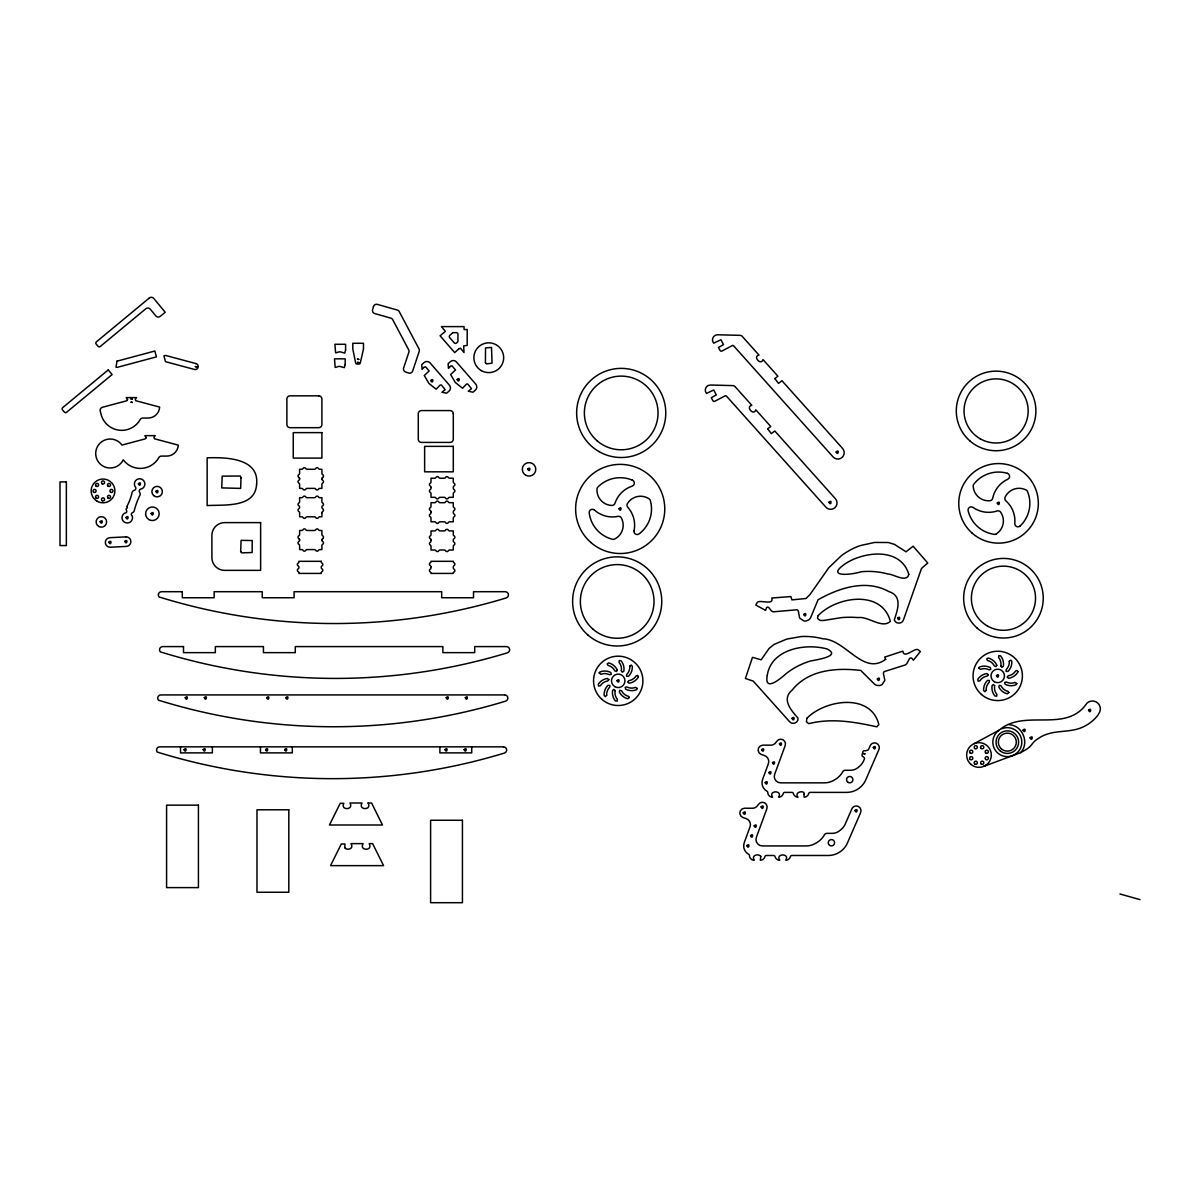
<?xml version="1.0" encoding="UTF-8"?>
<svg xmlns="http://www.w3.org/2000/svg" width="1200" height="1200" viewBox="0 0 1200 1200"><rect width="100%" height="100%" fill="white"/><g stroke="black" fill="none" stroke-linecap="round" stroke-linejoin="round"><path stroke-width="1.5" d="M985.845 765.27L983.715 766.41L1020.615 752.655C1029.825 742.92 1022.49 725.22 1009.17 724.74M1020.615 752.655L1025.73 749.76A21.03 21.03 0 0 0 1032.255 743.88A20.325 20.325 0 0 1 1038.75 738.255C1051.2 729.525 1066.605 733.065 1080.15 728.19A40.185 40.185 0 0 0 1097.925 715.17L1099.755 711.915A7.92 7.92 0 0 0 1086.84 703.29C1066.11 733.815 1024.815 708.24 999.27 730.08L974.25 743.595M1001.775 728.745L1004.505 727.92A14.505 14.505 0 0 1 1021.545 744.975A14.505 14.505 0 0 1 999.27 754.2A14.505 14.505 0 0 1 999.27 730.08M1119.945 893.97L1140 899.625M471.72 746.835L471.72 752.88L439.89 752.88L439.89 746.835M292.305 746.835L292.305 752.88L260.46 752.88L260.46 746.835M212.355 746.835L212.355 752.88L180.525 752.88L180.525 746.835M322.695 538.77A1.59 1.59 0 0 0 322.695 541.53A1.59 1.59 0 0 1 322.695 544.29A1.59 1.59 0 0 0 321.9 545.655L321.9 549.585L319.875 549.585A1.59 1.59 0 0 0 318.495 550.38A1.59 1.59 0 0 1 315.75 550.38A1.59 1.59 0 0 0 314.37 549.585L307.14 549.585A1.59 1.59 0 0 0 305.775 550.38A1.59 1.59 0 0 1 303.015 550.38A1.59 1.59 0 0 0 301.635 549.585L299.61 549.585L299.61 545.655A1.59 1.59 0 0 0 298.815 544.29A1.59 1.59 0 0 1 298.815 541.53A1.59 1.59 0 0 0 298.815 538.77M321.9 540.15A2.625 2.625 0 0 1 321.93 539.595M299.58 539.595A2.625 2.625 0 0 1 299.61 540.15M298.815 538.56A1.59 1.59 0 0 1 298.815 535.8A1.59 1.59 0 0 0 299.61 534.42L299.61 530.49L301.635 530.49A1.59 1.59 0 0 0 303.015 529.695A1.59 1.59 0 0 1 305.775 529.695A1.59 1.59 0 0 0 307.14 530.49L314.37 530.49A1.59 1.59 0 0 0 315.75 529.695A1.59 1.59 0 0 1 318.495 529.695A1.59 1.59 0 0 0 319.875 530.49L321.9 530.49L321.9 534.42A1.59 1.59 0 0 0 322.695 535.8A1.59 1.59 0 0 1 322.695 538.56M322.695 477.555A1.59 1.59 0 0 0 322.695 480.315A1.59 1.59 0 0 1 322.695 483.075A1.59 1.59 0 0 0 321.9 484.455L321.9 488.385L319.875 488.385A1.59 1.59 0 0 0 318.495 489.18A1.59 1.59 0 0 1 315.75 489.18A1.59 1.59 0 0 0 314.37 488.385L307.14 488.385A1.59 1.59 0 0 0 305.775 489.18A1.59 1.59 0 0 1 303.015 489.18A1.59 1.59 0 0 0 301.635 488.385L299.61 488.385L299.61 484.455A1.59 1.59 0 0 0 298.815 483.075A1.59 1.59 0 0 1 298.815 480.315A1.59 1.59 0 0 0 298.815 477.555M321.9 478.935A2.625 2.625 0 0 1 321.93 478.395M299.58 478.395A2.625 2.625 0 0 1 299.61 478.935M298.815 477.345A1.59 1.59 0 0 1 298.815 474.585A1.59 1.59 0 0 0 299.61 473.205L299.61 469.275L301.635 469.275A1.59 1.59 0 0 0 303.015 468.48A1.59 1.59 0 0 1 305.775 468.48A1.59 1.59 0 0 0 307.14 469.275L314.37 469.275A1.59 1.59 0 0 0 315.75 468.48A1.59 1.59 0 0 1 318.495 468.48A1.59 1.59 0 0 0 319.875 469.275L321.9 469.275L321.9 473.205A1.59 1.59 0 0 0 322.695 474.585A1.59 1.59 0 0 1 322.695 477.345M241.005 477.885L240.645 488.4L221.7 487.89L222.195 476.145L240.285 476.025L241.005 477.885M321.9 512.88L321.9 516.795L319.875 516.795A1.59 1.59 0 0 0 318.495 517.59A1.59 1.59 0 0 1 315.75 517.59A1.59 1.59 0 0 0 314.37 516.795L307.14 516.795A1.59 1.59 0 0 0 305.775 517.59A1.59 1.59 0 0 1 303.015 517.59A1.59 1.59 0 0 0 301.635 516.795L299.61 516.795L299.61 512.88A1.59 1.59 0 0 0 298.815 511.5A1.59 1.59 0 0 1 298.815 508.74A1.59 1.59 0 0 0 299.61 507.36A2.625 2.625 0 0 0 299.58 506.805A1.59 1.59 0 0 0 298.815 505.77A1.59 1.59 0 0 1 298.815 503.01A1.59 1.59 0 0 0 299.61 501.63L299.61 497.7L301.635 497.7A1.59 1.59 0 0 0 303.015 496.905A1.59 1.59 0 0 1 305.775 496.905A1.59 1.59 0 0 0 307.14 497.7L314.37 497.7A1.59 1.59 0 0 0 315.75 496.905A1.59 1.59 0 0 1 318.495 496.905A1.59 1.59 0 0 0 319.875 497.7L321.9 497.7L321.9 501.63A1.59 1.59 0 0 0 322.695 503.01A1.59 1.59 0 0 1 322.695 505.77A1.59 1.59 0 0 0 321.93 506.805A2.625 2.625 0 0 0 321.9 507.36A1.59 1.59 0 0 0 322.695 508.74A1.59 1.59 0 0 1 322.695 511.5A1.59 1.59 0 0 0 321.9 512.88M368.07 802.995C372.345 810.45 357.75 810.465 362.025 802.995L349.92 802.995C354.225 810.255 339.945 810.57 343.875 803.325L340.215 803.325L329.46 825L382.485 825L371.565 802.995L368.07 802.995M430.995 566.94L430.995 567.795A1.59 1.59 0 0 1 430.2 569.175A1.59 1.59 0 0 0 430.2 571.935A1.59 1.59 0 0 1 430.995 573.42L453.285 573.42A1.59 1.59 0 0 1 454.08 571.935A1.59 1.59 0 0 0 454.08 569.175A1.59 1.59 0 0 1 453.285 567.795L453.285 566.94A1.59 1.59 0 0 1 454.08 565.56A1.59 1.59 0 0 0 454.08 562.815A1.59 1.59 0 0 1 453.285 561.315L430.995 561.315A1.59 1.59 0 0 1 430.2 562.815A1.59 1.59 0 0 0 430.2 565.56A1.59 1.59 0 0 1 430.995 566.94M431.01 540.03L431.01 540.885A1.59 1.59 0 0 1 430.215 542.265A1.59 1.59 0 0 0 430.215 545.01A1.59 1.59 0 0 1 431.01 546.39L431.01 550.005L434.625 550.005A1.59 1.59 0 0 1 435.99 550.8A1.59 1.59 0 0 0 438.75 550.8A1.59 1.59 0 0 1 440.13 550.005L444.165 550.005A1.59 1.59 0 0 1 445.545 550.8A1.59 1.59 0 0 0 448.305 550.8A1.59 1.59 0 0 1 449.685 550.005L453.285 550.005L453.285 546.39A1.59 1.59 0 0 1 454.095 545.01A1.59 1.59 0 0 0 454.095 542.265A1.59 1.59 0 0 1 453.285 540.885L453.285 540.03A1.59 1.59 0 0 1 454.095 538.65A1.59 1.59 0 0 0 454.095 535.89A1.59 1.59 0 0 1 453.285 534.51L453.285 530.91L449.685 530.91A1.59 1.59 0 0 1 448.305 530.1A1.59 1.59 0 0 0 445.545 530.1A1.59 1.59 0 0 1 444.165 530.91L440.13 530.91A1.59 1.59 0 0 1 438.75 530.1A1.59 1.59 0 0 0 435.99 530.1A1.59 1.59 0 0 1 434.625 530.91L431.01 530.91L431.01 534.51A1.59 1.59 0 0 1 430.215 535.89A1.59 1.59 0 0 0 430.215 538.65A1.59 1.59 0 0 1 431.01 540.03M431.01 511.815L431.01 512.67A1.59 1.59 0 0 1 430.215 514.05A1.59 1.59 0 0 0 430.215 516.81A1.59 1.59 0 0 1 431.01 518.19L431.01 521.805L434.625 521.805A1.59 1.59 0 0 1 435.99 522.6A1.59 1.59 0 0 0 438.75 522.6A1.59 1.59 0 0 1 440.13 521.805L444.165 521.805A1.59 1.59 0 0 1 445.545 522.6A1.59 1.59 0 0 0 448.305 522.6A1.59 1.59 0 0 1 449.685 521.805L453.285 521.805L453.285 518.19A1.59 1.59 0 0 1 454.095 516.81A1.59 1.59 0 0 0 454.095 514.05A1.59 1.59 0 0 1 453.285 512.67L453.285 511.815A1.59 1.59 0 0 1 454.095 510.45A1.59 1.59 0 0 0 454.095 507.69A1.59 1.59 0 0 1 453.285 506.31L453.285 502.695L449.685 502.695A1.59 1.59 0 0 1 448.305 501.9A1.59 1.59 0 0 0 445.545 501.9A1.59 1.59 0 0 1 444.165 502.695L440.13 502.695A1.59 1.59 0 0 1 438.75 501.9A1.59 1.59 0 0 0 435.99 501.9A1.59 1.59 0 0 1 434.625 502.695L431.01 502.695L431.01 506.31A1.59 1.59 0 0 1 430.215 507.69A1.59 1.59 0 0 0 430.215 510.45A1.59 1.59 0 0 1 431.01 511.815M431.01 487.35L431.01 488.205A1.59 1.59 0 0 1 430.215 489.57A1.59 1.59 0 0 0 430.215 492.33A1.59 1.59 0 0 1 431.01 493.71L431.01 497.325L434.625 497.325A1.59 1.59 0 0 1 435.99 498.12A1.59 1.59 0 0 0 438.75 498.12A1.59 1.59 0 0 1 440.13 497.325L444.165 497.325A1.59 1.59 0 0 1 445.545 498.12A1.59 1.59 0 0 0 448.305 498.12A1.59 1.59 0 0 1 449.685 497.325L453.285 497.325L453.285 493.71A1.59 1.59 0 0 1 454.095 492.33A1.59 1.59 0 0 0 454.095 489.57A1.59 1.59 0 0 1 453.285 488.205L453.285 487.35A1.59 1.59 0 0 1 454.095 485.97A1.59 1.59 0 0 0 454.095 483.21A1.59 1.59 0 0 1 453.285 481.83L453.285 478.215L449.685 478.215A1.59 1.59 0 0 1 448.305 477.42A1.59 1.59 0 0 0 445.545 477.42A1.59 1.59 0 0 1 444.165 478.215L440.13 478.215A1.59 1.59 0 0 1 438.75 477.42A1.59 1.59 0 0 0 435.99 477.42A1.59 1.59 0 0 1 434.625 478.215L431.01 478.215L431.01 481.83A1.59 1.59 0 0 1 430.215 483.21A1.59 1.59 0 0 0 430.215 485.97A1.59 1.59 0 0 1 431.01 487.35M453.285 413.76L453.285 439.23A3.18 3.18 0 0 1 450.105 442.41L421.455 442.41A3.18 3.18 0 0 1 418.275 439.23L418.275 413.76A3.18 3.18 0 0 1 421.455 410.58L450.105 410.58A3.18 3.18 0 0 1 453.285 413.76M458.67 348.945L454.71 352.605L440.085 335.79L445.395 331.365L441.435 326.61L464.01 326.61L464.13 329.61L467.19 329.49L467.19 345.405L463.68 345.885L464.01 352.53L460.485 348.195L458.67 348.945M804.075 794.235L804.075 797.175A4.77 4.77 0 0 0 808.695 793.59A1.59 1.59 0 0 1 810.24 792.39L846.6 792.39A20.91 20.91 0 0 0 865.785 779.82L878.91 749.58A4.77 4.77 0 0 0 876.435 743.31A4.77 4.77 0 0 0 870.15 745.785L868.635 749.28A1.59 1.59 0 0 1 867.63 750.165L866.025 750.645A3.18 3.18 0 0 1 864.63 750.735A1.59 1.59 0 0 0 862.86 751.89L862.08 754.77A1.59 1.59 0 0 0 862.92 756.6A3.18 3.18 0 0 1 864.06 757.545L864.135 757.62A1.59 1.59 0 0 1 864.315 759.225L863.805 760.425A15.39 15.39 0 0 1 858.66 767.01A11.82 11.82 0 0 1 850.515 770.28L845.235 770.28A2.865 2.865 0 0 0 842.73 771.765A18.72 18.72 0 0 1 841.08 774.27A21.585 21.585 0 0 1 834.825 779.715A18.75 18.75 0 0 1 824.055 782.85L780.645 782.85A6.36 6.36 0 0 1 774.66 774.285L785.16 745.71A4.77 4.77 0 0 0 776.595 741.57L775.365 743.175A6.36 6.36 0 0 1 770.73 745.155L762.87 745.155A4.8 4.8 0 0 0 761.355 754.5L764.385 755.505A6.36 6.36 0 0 1 768.36 763.74L762.57 779.535A9.555 9.555 0 0 0 766.95 791.22A1.59 1.59 0 0 1 767.775 792.57A4.77 4.77 0 0 0 772.56 797.175C768 790.095 783.165 790.095 778.605 797.175A4.77 4.77 0 0 0 783.225 793.59A1.59 1.59 0 0 1 784.77 792.39L791.85 792.39A1.59 1.59 0 0 1 793.395 793.59A4.77 4.77 0 0 0 798.015 797.175C793.32 791.685 805.575 789.81 804.075 794.235M766.59 607.65L765.57 610.395L755.82 605.055L757.335 602.25C760.5 599.505 774 605.79 771.825 598.005L790.86 596.565L791.925 599.88L806.07 598.5L810.18 594.285L828.81 567.705L841.17 555.87A66.51 66.51 0 0 1 848.76 550.83A71.745 71.745 0 0 1 860.16 545.625L874.485 542.445L888.36 542.52L894.48 544.38L906.03 551.805L913.11 546.21L927.75 563.01L921.51 568.455L903.405 620.025C902.085 624.27 895.35 624.165 894.315 619.785C897.465 610.275 902.85 595.995 889.02 591.66C865.995 578.895 839.235 587.88 818.085 599.745L810.54 617.88A6.645 6.645 0 0 1 808.74 619.845L806.385 620.895A6.6 6.6 0 0 1 803.805 620.895L799.59 618.03L798.36 611.235A3.585 3.585 0 0 0 797.07 609.765L774.555 611.7C770.37 613.155 769.32 604.785 766.59 607.65M803.745 614.49C805.845 619.125 807.12 610.68 803.745 614.49M897.63 618.225C899.655 622.905 901.05 614.475 897.63 618.225M908.805 574.395C906.675 583.185 893.385 574.005 887.97 574.02A73.755 73.755 0 0 0 861.255 571.74C851.13 574.995 824.01 577.725 846.33 563.07C865.335 551.16 900.915 547.545 908.805 574.395M877.335 678.975C879.075 683.745 880.995 675.435 877.335 678.975M127.575 399.615L126.675 400.815L102.48 407.25A3.18 3.18 0 0 0 100.215 411.15L101.145 414.6A21.27 21.27 0 0 0 138.465 422.16A18.405 18.405 0 0 0 140.085 419.7A3.18 3.18 0 0 1 142.875 418.05L148.155 418.05A11.505 11.505 0 0 0 159.645 407.085L135.855 400.74L135.225 399.39L136.545 397.605L126.21 397.605L127.575 399.615M146.205 437.655L145.32 438.855L121.98 445.065A14.505 14.505 0 0 0 99.915 443.28A14.505 14.505 0 0 0 101.82 465.345A14.505 14.505 0 0 0 123.255 459.81A21.27 21.27 0 0 0 157.11 460.2A18.405 18.405 0 0 0 158.73 457.74A3.18 3.18 0 0 1 161.52 456.09L166.785 456.09A11.505 11.505 0 0 0 178.275 445.125L154.5 438.78L153.87 437.43L155.19 435.645L144.855 435.645L146.205 437.655M126.945 506.46L127.455 507.735L126.24 508.62A3.18 3.18 0 0 0 126.57 510.63A1.68 1.68 0 0 1 124.905 513.09L124.77 513.105A5.25 5.25 0 0 0 122.535 520.05A5.25 5.25 0 0 0 129.345 522.555A5.25 5.25 0 0 0 132.165 515.865L132.045 515.715A1.68 1.68 0 0 1 132.375 512.745A3.18 3.18 0 0 0 134.145 511.065C135.51 505.485 137.61 499.92 140.1 494.775A3.18 3.18 0 0 0 139.635 492.345A2.235 2.235 0 0 1 140.295 489.225A5.25 5.25 0 0 0 144.6 482.295A5.25 5.25 0 0 0 136.95 479.49A5.25 5.25 0 0 0 135.75 487.545A2.235 2.235 0 0 1 134.235 490.38A3.18 3.18 0 0 0 132.12 492.345C130.965 497.595 129.33 501.795 126.96 506.4M767.67 428.865L771.36 433.65L774.765 430.965L835.395 498.705A6.36 6.36 0 0 1 834.9 507.705A6.36 6.36 0 0 1 825.915 507.195L726.795 396.48A3.18 3.18 0 0 0 725.595 395.64A3.18 3.18 0 0 0 725.07 395.865L714.945 401.22A1.59 1.59 0 0 1 712.8 400.56L711.315 397.74L716.31 394.89L713.76 389.985L706.515 393.435A5.07 5.07 0 0 1 710.34 385.02L732.9 385.605A3.18 3.18 0 0 1 735.105 386.67L751.83 405.345C745.215 406.515 753.81 416.37 755.82 409.815L770.73 426.465L767.67 428.865M774.855 378.615L778.545 383.4L781.935 380.715L842.58 448.455A6.36 6.36 0 0 1 842.085 457.44A6.36 6.36 0 0 1 833.1 456.945L733.965 346.215A3.18 3.18 0 0 0 732.78 345.39A3.18 3.18 0 0 0 732.24 345.6L722.13 350.97A1.59 1.59 0 0 1 719.97 350.31L718.485 347.49L723.495 344.625L720.945 339.72L713.7 343.185A5.07 5.07 0 0 1 717.525 334.77L740.07 335.355A3.18 3.18 0 0 1 742.275 336.405L759 355.095C752.385 356.265 760.995 366.105 763.005 359.565L777.9 376.2L774.855 378.615M629.79 666.15L629.775 666.405A10.44 10.44 0 0 1 626.655 674.55L626.55 676.245L628.44 676.365A12.99 12.99 0 0 0 632.325 666.225L631.215 665.055L629.79 666.15M1009.29 661.23L1009.275 661.47A10.44 10.44 0 0 1 1006.155 669.63L1006.05 671.325L1007.94 671.445A12.99 12.99 0 0 0 1011.825 661.305L1010.715 660.135L1009.29 661.23M599.19 672.945L600.915 674.31A10.44 10.44 0 0 1 609.63 674.76L611.28 674.34L610.815 672.495A12.99 12.99 0 0 0 599.97 671.94L599.19 672.945M606.66 695.28L605.34 696.63L604.125 695.445A12.99 12.99 0 0 1 608.01 685.305L609.9 685.425L609.78 687.12A10.44 10.44 0 0 0 606.66 695.28M629.34 697.44L627.75 698.76A12.99 12.99 0 0 1 619.32 691.935L619.77 690.285L621.6 690.795A10.44 10.44 0 0 0 628.38 696.285L629.34 697.44M637.26 688.47L636.465 689.73A12.99 12.99 0 0 1 625.635 689.175L625.155 687.33L626.805 686.91A10.44 10.44 0 0 0 635.52 687.36L637.26 688.47M638.4 676.545L638.205 677.31A12.99 12.99 0 0 1 629.115 683.22L627.66 682.02L628.74 680.7A10.44 10.44 0 0 0 636.06 675.945L637.455 675.39L638.4 676.545M978.69 668.025L980.43 669.39A10.44 10.44 0 0 1 989.13 669.84L990.795 669.42L990.315 667.575A12.99 12.99 0 0 0 979.485 667.02L978.69 668.025M986.175 690.36L984.855 691.71L983.625 690.525A12.99 12.99 0 0 1 987.51 680.385L989.4 680.505L989.295 682.2A10.44 10.44 0 0 0 986.175 690.36M1008.84 692.52L1007.265 693.84A12.99 12.99 0 0 1 998.82 687.015L999.285 685.365L1001.1 685.875A10.44 10.44 0 0 0 1007.88 691.365L1008.84 692.52M1016.775 683.55L1015.965 684.81A12.99 12.99 0 0 1 1005.135 684.255L1004.67 682.41L1006.32 681.99A10.44 10.44 0 0 0 1015.035 682.44L1016.775 683.55M1017.915 671.625L1017.72 672.39A12.99 12.99 0 0 1 1008.615 678.3L1007.16 677.1L1008.24 675.78A10.44 10.44 0 0 0 1015.56 671.025L1016.955 670.47L1017.915 671.625M240.675 551.565L241.725 552.855L252.135 552.54L252.21 540.525L241.08 540.36L240.675 551.565M485.43 362.595L486.465 363.87L492.03 363.195L491.505 347.43L485.535 347.91L485.43 362.595M767.265 675.285C763.95 693.15 781.335 677.91 786.375 673.425A73.755 73.755 0 0 1 810.18 661.095C815.67 659.85 841.8 656.4 827.235 649.02C805.575 642.93 771.3 648.9 767.265 675.285M608.79 679.65L607.695 680.97A10.44 10.44 0 0 0 600.39 685.725L598.635 686.115L598.23 684.36A12.99 12.99 0 0 1 607.335 678.45L608.79 679.65M615.105 690.615L615.09 690.885A10.44 10.44 0 0 0 617.355 699.315L617.19 701.1L615.405 700.935A12.99 12.99 0 0 1 612.585 690.45L613.92 689.4L615.105 690.615M617.265 670.26L616.425 671.505L614.85 670.875A10.44 10.44 0 0 0 608.055 665.385L607.14 663.84L608.685 662.91A12.99 12.99 0 0 1 617.13 669.735L617.265 670.26M621.345 670.785L622.26 672.225L623.865 671.22A12.99 12.99 0 0 0 621.045 660.735L619.245 660.57L619.08 662.37A10.44 10.44 0 0 1 621.345 670.785M988.29 674.73L987.21 676.05A10.44 10.44 0 0 0 979.89 680.805L978.135 681.195L977.73 679.44A12.99 12.99 0 0 1 986.835 673.53L988.29 674.73M994.62 685.695L994.605 685.965A10.44 10.44 0 0 0 996.87 694.395L996.705 696.18L994.905 696.015A12.99 12.99 0 0 1 992.085 685.53L993.42 684.48L994.62 685.695M996.765 665.325L995.94 666.57L994.35 665.955A10.44 10.44 0 0 0 987.57 660.465L986.64 658.92L988.185 657.99A12.99 12.99 0 0 1 996.63 664.815L996.765 665.325M1000.845 665.865L1001.76 667.305L1003.365 666.3A12.99 12.99 0 0 0 1000.545 655.815L998.76 655.65L998.595 657.435A10.44 10.44 0 0 1 1000.845 665.865M792.045 718.365C793.83 723.15 795.63 714.735 792.045 718.365M885.645 659.34C862.995 676.155 845.895 639.465 822.675 638.745A66.51 66.51 0 0 0 813.735 636.99A71.745 71.745 0 0 0 801.195 636.54L786.75 639.09L773.97 644.46L769.02 648.525L761.19 659.805L752.505 657.33L745.41 678.465L753.255 681.105L789.705 721.83C792.555 725.25 798.735 722.565 798.015 718.14C791.475 710.55 781.02 699.42 792.15 690.105C808.545 669.51 836.7 667.575 860.775 670.455L874.695 684.315A6.645 6.645 0 0 0 877.11 685.44L879.69 685.53A6.6 6.6 0 0 0 882.075 684.54L884.865 680.28L883.395 673.53A3.585 3.585 0 0 1 884.025 671.685L905.58 664.86C908.925 662.49 909.225 653.76 913.38 660.21L920.355 651.54L917.88 649.53C913.905 648.21 903.84 659.175 902.865 651.15L884.715 657.105L885.645 659.34M344.805 847.71C346.395 850.725 354.495 849.225 351.015 843.63L363.105 843.63C358.83 851.115 373.425 851.1 369.15 843.63L372.645 843.63L383.565 865.635L330.54 865.635L341.295 843.975L344.955 843.975L344.805 847.71M760.77 856.38L760.29 860.25A4.77 4.77 0 0 0 764.91 856.665A1.59 1.59 0 0 1 766.455 855.48L773.535 855.48A1.59 1.59 0 0 1 775.08 856.665A4.77 4.77 0 0 0 779.7 860.25C775.155 853.185 790.32 853.185 785.76 860.25A4.77 4.77 0 0 0 790.38 856.665A1.59 1.59 0 0 1 791.925 855.48L828.285 855.48A20.91 20.91 0 0 0 847.47 842.895L860.61 812.67A4.77 4.77 0 0 0 858.12 806.385A4.77 4.77 0 0 0 851.85 808.86L845.49 823.5A15.39 15.39 0 0 1 840.345 830.1A11.82 11.82 0 0 1 832.2 833.355L826.92 833.355A2.865 2.865 0 0 0 824.415 834.84A18.72 18.72 0 0 1 822.765 837.345A21.585 21.585 0 0 1 816.51 842.79A18.75 18.75 0 0 1 805.74 845.925L762.33 845.925A6.36 6.36 0 0 1 756.36 837.36L766.845 808.785A4.77 4.77 0 0 0 758.28 804.645L757.05 806.25A6.36 6.36 0 0 1 752.415 808.245L744.555 808.23A4.8 4.8 0 0 0 743.04 817.575L746.085 818.58A6.36 6.36 0 0 1 750.045 826.815L744.255 842.625A9.555 9.555 0 0 0 748.635 854.31A1.59 1.59 0 0 1 749.46 855.645A4.77 4.77 0 0 0 754.245 860.25C750.795 855.195 758.49 853.215 760.77 856.38M100.14 521.67C102.015 526.425 103.695 517.995 100.14 521.67M108.885 542.205C110.76 546.975 112.44 538.53 108.885 542.205M131.07 398.955L132.33 399.21L131.07 398.955M131.07 402.18L132.33 402.435L131.07 402.18M126 517.485C127.875 522.24 129.555 513.81 126 517.485M124.845 541.395C126.705 546.15 128.385 537.705 124.845 541.395M138.375 483.765C140.25 488.52 141.93 480.09 138.375 483.765M151.14 513.51C153.015 518.265 154.695 509.835 151.14 513.51M155.88 491.37C157.755 496.125 159.435 487.695 155.88 491.37M195.39 366.555L196.815 366.84L195.39 366.555M185.22 697.71C187.095 702.48 188.775 694.035 185.22 697.71M184.035 749.625C185.895 754.38 187.575 745.95 184.035 749.625M204.315 697.695C206.19 702.45 207.87 694.02 204.315 697.695M203.13 749.61C205.005 754.365 206.685 745.92 203.13 749.61M266.775 697.695C268.65 702.45 270.33 694.02 266.775 697.695M265.575 749.61C267.45 754.365 269.13 745.92 265.575 749.61M285.87 697.695C287.745 702.45 289.425 694.02 285.87 697.695M284.685 749.61C286.56 754.365 288.24 745.92 284.685 749.61M357.51 359.16L358.755 359.415L357.51 359.16M357.51 362.385L358.755 362.64L357.51 362.385M430.8 380.52C432.675 385.275 434.355 376.845 430.8 380.52M457.17 379.53C459.045 384.285 460.725 375.855 457.17 379.53M446.205 697.695C448.08 702.45 449.76 694.02 446.205 697.695M445.005 749.61C446.88 754.365 448.56 745.92 445.005 749.61M465.3 697.695C467.175 702.45 468.855 694.02 465.3 697.695M464.115 749.61C465.99 754.365 467.67 745.92 464.115 749.61M527.79 469.095C529.665 473.85 531.345 465.42 527.79 469.095M618.96 508.695C620.835 513.45 622.515 505.02 618.96 508.695M616.98 680.595C618.84 685.35 620.52 676.905 616.98 680.595M743.295 812.775C745.17 817.53 746.85 809.1 743.295 812.775M746.88 845.67C748.755 850.425 750.435 841.995 746.88 845.67M750.57 835.635C752.43 840.39 754.11 831.945 750.57 835.635M754.155 825.825C756.03 830.595 757.71 822.15 754.155 825.825M761.61 749.7C763.485 754.455 765.165 746.01 761.61 749.7M761.115 806.895C762.99 811.65 764.67 803.205 761.115 806.895M765.195 782.595C767.07 787.35 768.75 778.905 765.195 782.595M768.885 772.545C770.745 777.3 772.425 768.87 768.885 772.545M772.47 762.75C774.345 767.505 776.025 759.075 772.47 762.75M779.43 743.805C781.305 748.575 782.97 740.13 779.43 743.805M828.975 502.23C830.85 506.985 832.53 498.54 828.975 502.23M836.16 451.965C838.035 456.735 839.715 448.29 836.16 451.965M854.97 810.51C856.845 815.28 858.525 806.835 854.97 810.51M863.505 753.57L864.93 753.855L863.505 753.57M873.285 747.435C875.16 752.19 876.84 743.76 873.285 747.435M997.29 503.1C999.165 507.87 1000.845 499.425 997.29 503.1M996.48 675.66C998.355 680.43 1000.035 671.985 996.48 675.66M1023.06 730.11C1024.935 734.88 1026.6 726.435 1023.06 730.11M1030.125 737.79C1032 742.545 1033.68 734.115 1030.125 737.79M1088.58 710.22C1090.455 714.99 1092.135 706.545 1088.58 710.22M256.59 484.515C255.075 508.245 223.845 504.54 207.15 505.575L207.15 457.83C225.435 457.2 259.62 457.785 256.59 484.515M423.81 367.455L422.085 369.39L421.755 364.62L424.11 362.565A4.275 4.275 0 0 1 430.38 363.285L449.145 384.84A4.275 4.275 0 0 1 448.98 391.14L446.625 393.195L441.945 392.205L445.125 389.67L441.42 385.02L440.175 385.005L436.185 389.205L428.955 383.46L424.26 375.51L429.15 370.965L425.535 366.765L423.81 367.455M450.18 366.48L448.455 368.4L448.11 363.645L450.48 361.575A4.275 4.275 0 0 1 456.735 362.295L475.5 383.85A4.275 4.275 0 0 1 475.35 390.15L472.98 392.22L468.315 391.215L471.495 388.68L467.775 384.03L466.545 384.03L462.54 388.215L455.31 382.485L450.63 374.535L455.52 369.975L451.89 365.79L450.18 366.48M117 361.17L115.98 367.125L117.285 367.35L156.42 356.865L154.845 351.03L117 361.17M345.585 350.01L344.76 353.07L340.485 351.93A3.18 3.18 0 0 0 338.235 352.155L335.61 352.86L334.905 344.28L345.585 344.28L345.585 350.01M345.18 364.59L344.355 367.635L340.08 366.495A3.18 3.18 0 0 0 337.815 366.72L335.19 367.425L334.5 358.845L345.18 358.845L345.18 364.59M363.48 349.005L360.405 362.46A1.59 1.59 0 0 1 358.815 364.05L357.15 364.05A1.59 1.59 0 0 1 355.56 362.46L352.8 349.005L352.8 343.275L363.48 343.275L363.48 349.005M373.47 306.585L372.6 309.66A3.18 3.18 0 0 0 374.79 313.59L390.78 318.105A3.18 3.18 0 0 1 392.73 319.68L408.645 349.74A3.18 3.18 0 0 1 408.855 352.23L403.62 367.995A3.18 3.18 0 0 0 405.645 372.03L408.66 373.02A3.18 3.18 0 0 0 412.68 371.01L419.205 351.36A3.18 3.18 0 0 0 418.995 348.87L399.255 311.61A3.18 3.18 0 0 0 397.305 310.035L377.4 304.395A3.18 3.18 0 0 0 373.47 306.585M818.19 615.57L817.62 617.295A1.635 1.635 0 0 0 818.19 619.02L820.2 620.46L823.65 620.46L841.77 617.58A103.965 103.965 0 0 1 858.15 617.58C868.065 615.99 882.27 629.235 890.355 621.33C881.835 589.29 836.535 596.43 818.19 615.57M806.97 718.215L806.4 721.665L808.695 723.675C831.48 717.9 854.43 721.86 876.84 726.84L878.85 724.545C870.84 692.595 825.195 699.615 806.97 718.215M452.46 333.045L449.82 335.34A1.59 1.59 0 0 0 449.67 337.59L454.26 342.87A1.59 1.59 0 0 0 456.51 343.02L457.41 342.24A1.59 1.59 0 0 0 457.95 341.04L457.95 334.245A1.59 1.59 0 0 0 456.36 332.655L453.51 332.655A1.59 1.59 0 0 0 452.46 333.045M149.295 298.02L96.405 341.835A1.59 1.59 0 0 0 96.195 344.07L98.025 346.275A1.59 1.59 0 0 0 100.26 346.485L145.8 308.775A3.18 3.18 0 0 1 150.285 309.195L155.82 315.885A3.18 3.18 0 0 0 160.305 316.305L165.21 312.255L153.78 298.455A3.18 3.18 0 0 0 149.295 298.02M108.255 369.9L62.715 407.61A1.59 1.59 0 0 0 62.505 409.86L64.335 412.065A1.59 1.59 0 0 0 66.585 412.275L112.11 374.565L108.255 369.9M125.835 536.865L109.89 537.69A4.77 4.77 0 0 0 105.36 542.7A4.77 4.77 0 0 0 110.385 547.23L126.33 546.405A4.77 4.77 0 0 0 130.86 541.395A4.77 4.77 0 0 0 125.835 536.865M318.72 395.835L290.07 395.835A3.18 3.18 0 0 0 286.875 399.03L286.875 424.485A3.18 3.18 0 0 0 290.07 427.68L318.72 427.68A3.18 3.18 0 0 0 321.9 424.485L321.9 399.03A3.18 3.18 0 0 0 318.72 395.835M321.9 432.63L293.25 432.63L293.25 458.1L321.9 458.1L321.9 432.63M453.285 446.355L424.635 446.355L424.635 471.825L453.285 471.825L453.285 446.355M66.36 481.905L60 481.905L60 545.565L66.36 545.565L66.36 481.905M260.625 522.615L224.64 522.615A12.735 12.735 0 0 0 211.905 535.35L211.905 557.625A12.735 12.735 0 0 0 224.64 570.36L260.625 570.36L260.625 522.615M321.285 561.315L298.875 561.315A1.59 1.59 0 0 1 298.14 563.13A1.59 1.59 0 0 0 298.14 565.89A1.59 1.59 0 0 1 298.905 566.925A2.625 2.625 0 0 1 298.935 567.48A1.59 1.59 0 0 1 298.14 568.86A1.59 1.59 0 0 0 298.14 571.62A1.59 1.59 0 0 1 298.875 573.42L321.285 573.42A1.59 1.59 0 0 1 322.02 571.62A1.59 1.59 0 0 0 322.02 568.86A1.59 1.59 0 0 1 321.255 567.81A2.625 2.625 0 0 1 321.225 567.255A1.59 1.59 0 0 1 322.02 565.89A1.59 1.59 0 0 0 322.02 563.13A1.59 1.59 0 0 1 321.285 561.315M182.31 591.705L161.505 591.705A3.18 3.18 0 0 0 159.09 596.955A590.535 590.535 0 0 0 506.46 597.855A3.18 3.18 0 0 0 505.32 591.705L473.52 591.705L473.52 597.75L441.675 597.75L441.675 591.705L294.09 591.705L294.09 597.75L262.26 597.75L262.26 591.705L214.14 591.705L214.14 597.75L182.31 597.75L182.31 591.705M183.51 646.59L162.69 646.59A3.18 3.18 0 0 0 160.29 651.855A590.535 590.535 0 0 0 507.66 652.74A3.18 3.18 0 0 0 506.505 646.59L474.705 646.59L474.705 652.635L442.875 652.635L442.875 646.59L295.275 646.59L295.275 652.635L263.445 652.635L263.445 646.59L215.34 646.59L215.34 652.635L183.51 652.635L183.51 646.59M504.72 694.92L160.905 694.92A3.18 3.18 0 0 0 158.49 700.185A590.535 590.535 0 0 0 505.875 701.07A3.18 3.18 0 0 0 504.72 694.92M503.52 746.835L159.705 746.835A3.18 3.18 0 0 0 157.305 752.085A590.535 590.535 0 0 0 504.675 752.985A3.18 3.18 0 0 0 503.52 746.835M198.42 805.155L166.59 805.155L166.59 887.61L198.42 887.61L198.42 805.155M288.81 809.805L256.98 809.805L256.98 892.26L288.81 892.26L288.81 809.805M462.435 820.26L430.605 820.26L430.605 902.7L462.435 902.7L462.435 820.26M195.975 363.585L166.185 355.605A3.18 3.18 0 0 0 163.92 355.845L165.495 361.68L194.415 369.435A3.03 3.03 0 0 0 198.12 367.29A3.03 3.03 0 0 0 195.975 363.585M481.32 370.62A14.895 14.895 0 0 0 503.67 357.72A14.895 14.895 0 0 0 481.32 344.82A14.895 14.895 0 0 0 481.32 370.62M148.995 519.645A6.795 6.795 0 0 0 159.18 513.765A6.795 6.795 0 0 0 148.995 507.885A6.795 6.795 0 0 0 148.995 519.645M98.76 526.47A5.25 5.25 0 0 0 106.635 521.91A5.25 5.25 0 0 0 98.76 517.365A5.25 5.25 0 0 0 98.76 526.47M153.66 495.57A5.25 5.25 0 0 0 162.285 492.645A5.25 5.25 0 0 0 155.445 486.645A5.25 5.25 0 0 0 153.66 495.57M97.095 501.21A11.88 11.88 0 0 0 114.915 490.92A11.88 11.88 0 0 0 97.095 480.63A11.88 11.88 0 0 0 97.095 501.21M598.92 451.545A44.565 44.565 0 0 0 665.775 412.95A44.565 44.565 0 0 0 598.92 374.355A44.565 44.565 0 0 0 598.92 451.545M596.925 440.64A36.825 36.825 0 0 0 657.33 420.135A36.825 36.825 0 0 0 609.375 378.075A36.825 36.825 0 0 0 596.925 440.64M96.285 498.24A1.545 1.545 0 0 0 98.595 496.905A1.545 1.545 0 0 0 96.285 495.57A1.545 1.545 0 0 0 96.285 498.24M108.24 498.24A1.545 1.545 0 0 0 110.55 496.905A1.545 1.545 0 0 0 108.24 495.57A1.545 1.545 0 0 0 108.24 498.24M110.475 492.075A1.545 1.545 0 0 0 112.995 491.22A1.545 1.545 0 0 0 110.985 489.465A1.545 1.545 0 0 0 110.475 492.075M102.255 500.715A1.545 1.545 0 0 0 104.58 499.38A1.545 1.545 0 0 0 102.255 498.045A1.545 1.545 0 0 0 102.255 500.715M93.555 492.075A1.545 1.545 0 0 0 96.09 491.22A1.545 1.545 0 0 0 94.08 489.465A1.545 1.545 0 0 0 93.555 492.075M108.24 486.285A1.545 1.545 0 0 0 110.55 484.95A1.545 1.545 0 0 0 108.24 483.615A1.545 1.545 0 0 0 108.24 486.285M102.255 483.81A1.545 1.545 0 0 0 104.58 482.475A1.545 1.545 0 0 0 102.255 481.125A1.545 1.545 0 0 0 102.255 483.81M96.285 486.285A1.545 1.545 0 0 0 98.595 484.95A1.545 1.545 0 0 0 96.285 483.615A1.545 1.545 0 0 0 96.285 486.285M848.145 782.415A3.18 3.18 0 0 0 852.915 779.655A3.18 3.18 0 0 0 848.145 776.895A3.18 3.18 0 0 0 848.145 782.415M525.675 475.185A6.735 6.735 0 0 0 535.785 469.35A6.735 6.735 0 0 0 525.675 463.515A6.735 6.735 0 0 0 525.675 475.185M601.95 699.39A24.675 24.675 0 0 0 642.42 685.65A24.675 24.675 0 0 0 610.29 657.48A24.675 24.675 0 0 0 601.95 699.39M614.85 686.67A6.735 6.735 0 0 0 624.96 680.835A6.735 6.735 0 0 0 614.85 675A6.735 6.735 0 0 0 614.85 686.67M587.805 634.935A44.565 44.565 0 0 0 660.9 610.125A44.565 44.565 0 0 0 602.865 559.215A44.565 44.565 0 0 0 587.805 634.935M592.905 629.115A36.825 36.825 0 0 0 653.31 608.61A36.825 36.825 0 0 0 605.355 566.55A36.825 36.825 0 0 0 592.905 629.115M590.82 542.46A44.565 44.565 0 0 0 663.915 517.635A44.565 44.565 0 0 0 605.88 466.74A44.565 44.565 0 0 0 590.82 542.46M632.355 480.165A31.245 31.245 0 0 0 597.9 487.065A3.18 3.18 0 0 0 596.985 489.105A15.405 15.405 0 0 0 611.865 505.455A3.18 3.18 0 0 0 615 503.22A26.925 26.925 0 0 1 632.13 486.15A3.18 3.18 0 0 0 632.355 480.165M634.05 530.715A26.925 26.925 0 0 0 627.84 507.345A3.18 3.18 0 0 1 627.465 503.505A15.405 15.405 0 0 1 649.065 498.795A3.18 3.18 0 0 1 650.37 500.61A31.245 31.245 0 0 1 639.12 533.895A3.18 3.18 0 0 1 634.05 530.715M594.495 510.09A26.925 26.925 0 0 0 617.85 516.39A3.18 3.18 0 0 1 621.36 517.995A15.405 15.405 0 0 1 614.625 539.055A3.18 3.18 0 0 1 612.42 539.28A31.245 31.245 0 0 1 589.2 512.895A3.18 3.18 0 0 1 594.495 510.09M970.845 764.295A12.36 12.36 0 0 0 991.095 757.41A12.36 12.36 0 0 0 975.015 743.31A12.36 12.36 0 0 0 970.845 764.295M974.97 748.605A1.59 1.59 0 0 0 977.355 747.225A1.59 1.59 0 0 0 974.97 745.845A1.59 1.59 0 0 0 974.97 748.605M981.15 748.425A1.59 1.59 0 0 0 983.76 747.54A1.59 1.59 0 0 0 981.69 745.725A1.59 1.59 0 0 0 981.15 748.425M985.71 752.97A1.59 1.59 0 0 0 988.32 752.085A1.59 1.59 0 0 0 986.25 750.27A1.59 1.59 0 0 0 985.71 752.97M985.71 759.42A1.59 1.59 0 0 0 988.32 758.535A1.59 1.59 0 0 0 986.25 756.705A1.59 1.59 0 0 0 985.71 759.42M981.405 764.145A1.59 1.59 0 0 0 983.805 762.78A1.59 1.59 0 0 0 981.405 761.4A1.59 1.59 0 0 0 981.405 764.145M974.715 763.98A1.59 1.59 0 0 0 977.325 763.08A1.59 1.59 0 0 0 975.255 761.265A1.59 1.59 0 0 0 974.715 763.98M970.17 759.42A1.59 1.59 0 0 0 972.78 758.535A1.59 1.59 0 0 0 970.695 756.72A1.59 1.59 0 0 0 970.17 759.42M970.155 752.985A1.59 1.59 0 0 0 972.765 752.1A1.59 1.59 0 0 0 970.695 750.27A1.59 1.59 0 0 0 970.155 752.985M1001.4 748.905A9 9 0 0 0 1016.16 743.895A9 9 0 0 0 1004.43 733.62A9 9 0 0 0 1001.4 748.905M999.87 750.645A11.325 11.325 0 0 0 1018.425 744.345A11.325 11.325 0 0 0 1003.695 731.43A11.325 11.325 0 0 0 999.87 750.645M829.83 845.49A3.18 3.18 0 0 0 834.6 842.745A3.18 3.18 0 0 0 829.83 839.985A3.18 3.18 0 0 0 829.83 845.49M969.855 440.865A39.795 39.795 0 0 0 1035.12 418.71A39.795 39.795 0 0 0 983.295 373.26A39.795 39.795 0 0 0 969.855 440.865M980.055 438.705A32.07 32.07 0 0 0 1028.16 410.94A32.07 32.07 0 0 0 980.055 383.175A32.07 32.07 0 0 0 980.055 438.705M972.3 533.265A39.795 39.795 0 0 0 1037.565 511.11A39.795 39.795 0 0 0 985.755 465.675A39.795 39.795 0 0 0 972.3 533.265M996.39 533.865A15.405 15.405 0 0 0 1000.65 512.175A3.18 3.18 0 0 0 997.035 510.975A26.925 26.925 0 0 1 973.065 507.42A3.18 3.18 0 0 0 968.13 510.765A31.305 31.305 0 0 0 994.215 534.345A3.18 3.18 0 0 0 996.39 533.865M1020.165 525.975A31.305 31.305 0 0 0 1027.56 491.61A3.18 3.18 0 0 0 1026.045 489.96A15.405 15.405 0 0 0 1005.135 497.115A3.18 3.18 0 0 0 1005.9 500.85A26.925 26.925 0 0 1 1014.795 523.395A3.18 3.18 0 0 0 1020.165 525.975M1007.325 473.31A31.305 31.305 0 0 0 973.86 484.11A3.18 3.18 0 0 0 973.2 486.225A15.405 15.405 0 0 0 989.85 500.76A3.18 3.18 0 0 0 992.7 498.24A26.925 26.925 0 0 1 1007.76 479.25A3.18 3.18 0 0 0 1007.325 473.31M977.22 628.14A39.795 39.795 0 0 0 1042.485 605.985A39.795 39.795 0 0 0 990.66 560.535A39.795 39.795 0 0 0 977.22 628.14M987.42 625.995A32.07 32.07 0 0 0 1035.525 598.215A32.07 32.07 0 0 0 987.42 570.45A32.07 32.07 0 0 0 987.42 625.995M981.465 694.47A24.675 24.675 0 0 0 1021.92 680.73A24.675 24.675 0 0 0 989.79 652.545A24.675 24.675 0 0 0 981.465 694.47M994.35 681.75A6.735 6.735 0 0 0 1004.46 675.915A6.735 6.735 0 0 0 994.35 670.08A6.735 6.735 0 0 0 994.35 681.75"/></g></svg>
